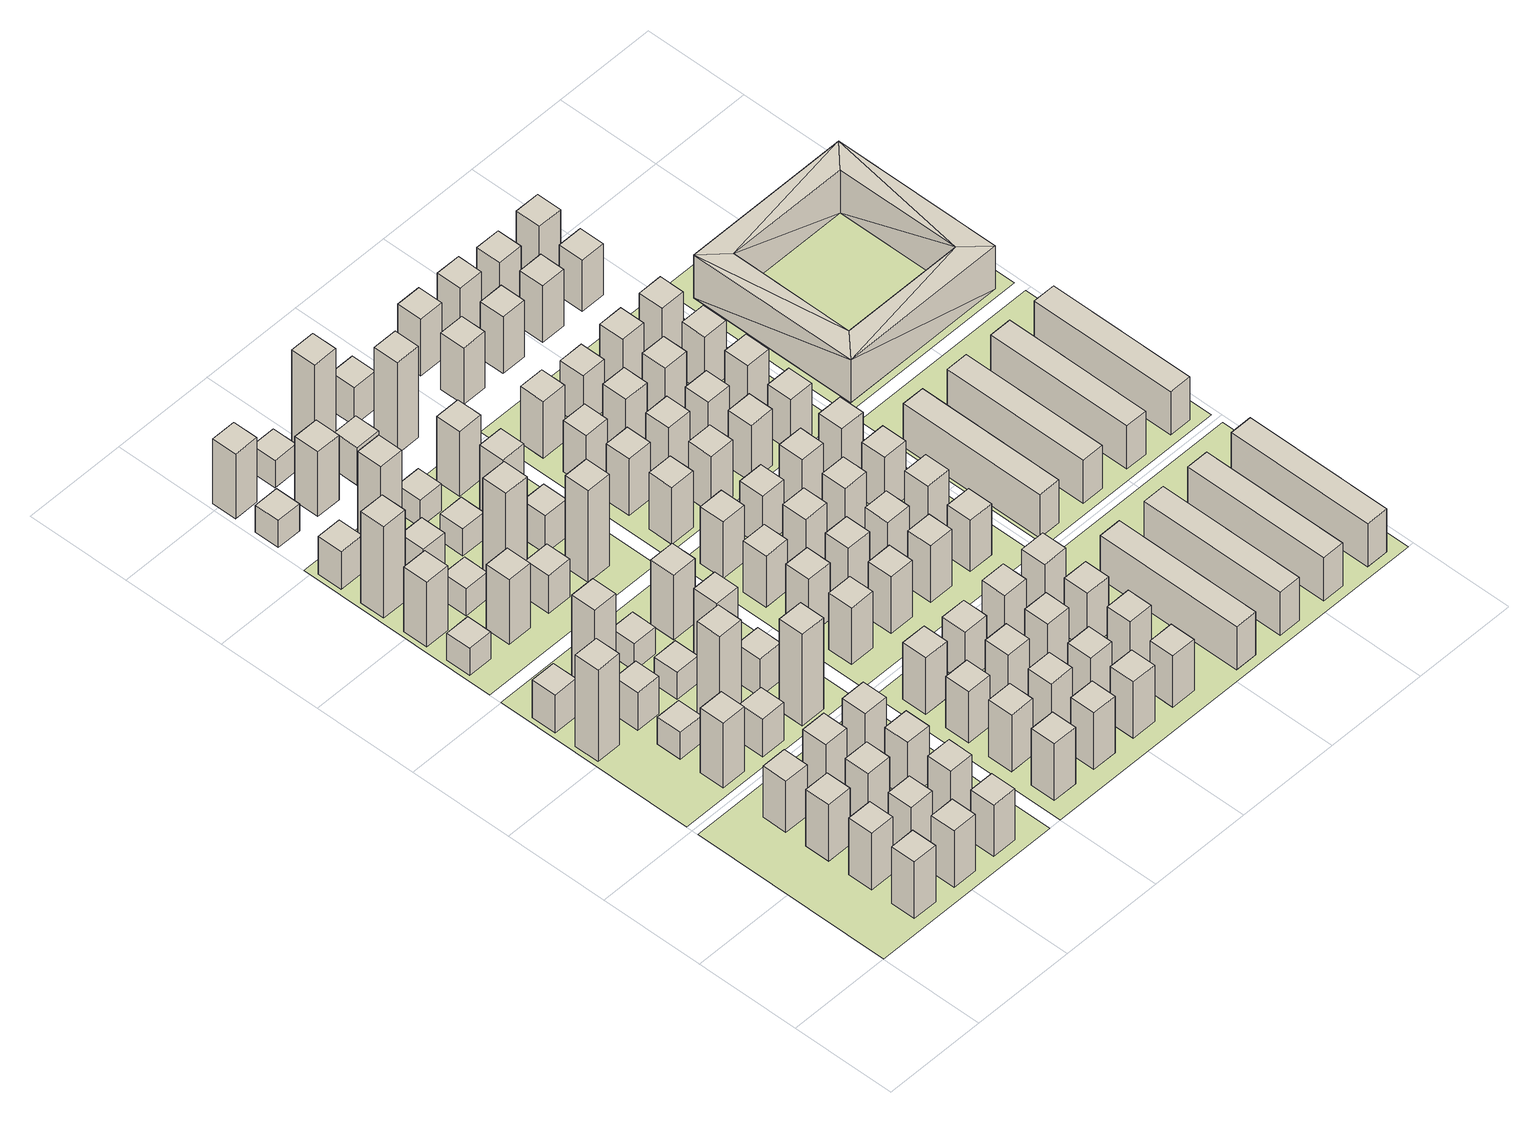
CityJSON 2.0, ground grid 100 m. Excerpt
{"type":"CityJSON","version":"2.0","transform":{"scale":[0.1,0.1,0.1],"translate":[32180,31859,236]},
"CityObjects":{
"building1":{"type":"Building","geometry":[{"type":"Solid","lod":"1","boundaries":[[[[0,1,2,3]],[[2,1,4,5]],[[6,7,0,3]],[[0,7,4,1]],[[6,5,4,7]],[[6,3,2,5]]]]}]},
"building2":{"type":"Building","geometry":[{"type":"Solid","lod":"1","boundaries":[[[[8,9,10,11]],[[12,13,10,9]],[[14,15,8,11]],[[8,15,12,9]],[[12,15,14,13]],[[14,11,10,13]]]]}]},
"building3":{"type":"Building","geometry":[{"type":"Solid","lod":"1","boundaries":[[[[16,17,18,19]],[[18,17,20,21]],[[22,23,16,19]],[[16,23,20,17]],[[22,21,20,23]],[[22,19,18,21]]]]}]},
"building4":{"type":"Building","geometry":[{"type":"Solid","lod":"1","boundaries":[[[[24,25,26,27]],[[28,29,26,25]],[[30,31,24,27]],[[24,31,28,25]],[[28,31,30,29]],[[30,27,26,29]]]]}]},
"building5":{"type":"Building","geometry":[{"type":"Solid","lod":"1","boundaries":[[[[32,33,34,35]],[[36,37,34,33]],[[38,39,32,35]],[[32,39,36,33]],[[36,39,38,37]],[[38,35,34,37]]]]}]},
"building6":{"type":"Building","geometry":[{"type":"Solid","lod":"1","boundaries":[[[[40,41,42,43]],[[42,41,44,45]],[[46,47,40,43]],[[40,47,44,41]],[[46,45,44,47]],[[46,43,42,45]]]]}]},
"building7":{"type":"Building","geometry":[{"type":"Solid","lod":"1","boundaries":[[[[48,49,50,51]],[[50,49,52,53]],[[54,55,48,51]],[[48,55,52,49]],[[54,53,52,55]],[[54,51,50,53]]]]}]},
"building8":{"type":"Building","geometry":[{"type":"Solid","lod":"1","boundaries":[[[[56,57,58,59]],[[60,61,58,57]],[[62,63,56,59]],[[56,63,60,57]],[[60,63,62,61]],[[62,59,58,61]]]]}]},
"building9":{"type":"Building","geometry":[{"type":"Solid","lod":"1","boundaries":[[[[64,65,66,67]],[[66,65,68,69]],[[70,71,64,67]],[[64,71,68,65]],[[70,69,68,71]],[[70,67,66,69]]]]}]},
"building10":{"type":"Building","geometry":[{"type":"Solid","lod":"1","boundaries":[[[[72,73,74,75]],[[76,77,74,73]],[[78,79,72,75]],[[72,79,76,73]],[[76,79,78,77]],[[78,75,74,77]]]]}]},
"building11":{"type":"Building","geometry":[{"type":"Solid","lod":"1","boundaries":[[[[80,81,82,83]],[[84,85,82,81]],[[86,87,80,83]],[[80,87,84,81]],[[84,87,86,85]],[[86,83,82,85]]]]}]},
"building12":{"type":"Building","geometry":[{"type":"Solid","lod":"1","boundaries":[[[[88,89,90,91]],[[92,93,90,89]],[[94,95,88,91]],[[88,95,92,89]],[[92,95,94,93]],[[94,91,90,93]]]]}]},
"building13":{"type":"Building","geometry":[{"type":"Solid","lod":"1","boundaries":[[[[96,97,98,99]],[[100,101,98,97]],[[102,103,96,99]],[[96,103,100,97]],[[100,103,102,101]],[[102,99,98,101]]]]}]},
"building14":{"type":"Building","geometry":[{"type":"Solid","lod":"1","boundaries":[[[[104,105,106,107]],[[106,105,108,109]],[[110,111,104,107]],[[104,111,108,105]],[[110,109,108,111]],[[110,107,106,109]]]]}]},
"building15":{"type":"Building","geometry":[{"type":"Solid","lod":"1","boundaries":[[[[112,113,114,115]],[[116,117,114,113]],[[118,119,112,115]],[[112,119,116,113]],[[116,119,118,117]],[[118,115,114,117]]]]}]},
"building16":{"type":"Building","geometry":[{"type":"Solid","lod":"1","boundaries":[[[[120,121,122,123]],[[122,121,124,125]],[[126,127,120,123]],[[120,127,124,121]],[[126,125,124,127]],[[126,123,122,125]]]]}]},
"building17":{"type":"Building","geometry":[{"type":"Solid","lod":"1","boundaries":[[[[128,129,130,131]],[[132,133,130,129]],[[134,135,128,131]],[[128,135,132,129]],[[132,135,134,133]],[[134,131,130,133]]]]}]},
"building18":{"type":"Building","geometry":[{"type":"Solid","lod":"1","boundaries":[[[[136,137,138,139]],[[138,137,140,141]],[[142,143,136,139]],[[136,143,140,137]],[[142,141,140,143]],[[142,139,138,141]]]]}]},
"building19":{"type":"Building","geometry":[{"type":"Solid","lod":"1","boundaries":[[[[144,145,146,147]],[[146,145,148,149]],[[150,151,144,147]],[[144,151,148,145]],[[150,149,148,151]],[[150,147,146,149]]]]}]},
"building20":{"type":"Building","geometry":[{"type":"Solid","lod":"1","boundaries":[[[[152,153,154,155]],[[156,157,154,153]],[[158,159,152,155]],[[152,159,156,153]],[[156,159,158,157]],[[158,155,154,157]]]]}]},
"building21":{"type":"Building","geometry":[{"type":"Solid","lod":"1","boundaries":[[[[160,161,162,163]],[[162,161,164,165]],[[166,167,160,163]],[[160,167,164,161]],[[166,165,164,167]],[[166,163,162,165]]]]}]},
"building22":{"type":"Building","geometry":[{"type":"Solid","lod":"1","boundaries":[[[[168,169,170,171]],[[172,173,170,169]],[[174,175,168,171]],[[168,175,172,169]],[[172,175,174,173]],[[174,171,170,173]]]]}]},
"building23":{"type":"Building","geometry":[{"type":"Solid","lod":"1","boundaries":[[[[176,177,178,179]],[[178,177,180,181]],[[182,183,176,179]],[[176,183,180,177]],[[182,181,180,183]],[[182,179,178,181]]]]}]},
"building24":{"type":"Building","geometry":[{"type":"Solid","lod":"1","boundaries":[[[[184,185,186,187]],[[186,185,188,189]],[[190,191,184,187]],[[184,191,188,185]],[[190,189,188,191]],[[190,187,186,189]]]]}]},
"building25":{"type":"Building","geometry":[{"type":"Solid","lod":"1","boundaries":[[[[192,193,194,195]],[[194,193,196,197]],[[198,199,192,195]],[[192,199,196,193]],[[198,197,196,199]],[[198,195,194,197]]]]}]},
"building26":{"type":"Building","geometry":[{"type":"Solid","lod":"1","boundaries":[[[[200,201,202,203]],[[204,205,202,201]],[[206,207,200,203]],[[200,207,204,201]],[[204,207,206,205]],[[206,203,202,205]]]]}]},
"building27":{"type":"Building","geometry":[{"type":"Solid","lod":"1","boundaries":[[[[208,209,210,211]],[[212,213,210,209]],[[214,215,208,211]],[[208,215,212,209]],[[212,215,214,213]],[[214,211,210,213]]]]}]},
"building28":{"type":"Building","geometry":[{"type":"Solid","lod":"1","boundaries":[[[[216,217,218,219]],[[220,221,218,217]],[[222,223,216,219]],[[216,223,220,217]],[[220,223,222,221]],[[222,219,218,221]]]]}]},
"building29":{"type":"Building","geometry":[{"type":"Solid","lod":"1","boundaries":[[[[224,225,226,227]],[[228,229,226,225]],[[230,231,224,227]],[[224,231,228,225]],[[228,231,230,229]],[[230,227,226,229]]]]}]},
"building30":{"type":"Building","geometry":[{"type":"Solid","lod":"1","boundaries":[[[[232,233,234,235]],[[236,237,234,233]],[[238,239,232,235]],[[232,239,236,233]],[[236,239,238,237]],[[238,235,234,237]]]]}]},
"building31":{"type":"Building","geometry":[{"type":"Solid","lod":"1","boundaries":[[[[240,241,242,243]],[[242,241,244,245]],[[246,247,240,243]],[[240,247,244,241]],[[246,245,244,247]],[[246,243,242,245]]]]}]},
"building32":{"type":"Building","geometry":[{"type":"Solid","lod":"1","boundaries":[[[[248,249,250,251]],[[250,249,252,253]],[[254,255,248,251]],[[248,255,252,249]],[[254,253,252,255]],[[254,251,250,253]]]]}]},
"building33":{"type":"Building","geometry":[{"type":"Solid","lod":"1","boundaries":[[[[256,257,258,259]],[[258,257,260,261]],[[262,263,256,259]],[[256,263,260,257]],[[262,261,260,263]],[[262,259,258,261]]]]}]},
"building34":{"type":"Building","geometry":[{"type":"Solid","lod":"1","boundaries":[[[[264,265,266,267]],[[268,269,266,265]],[[270,271,264,267]],[[264,271,268,265]],[[268,271,270,269]],[[270,267,266,269]]]]}]},
"building35":{"type":"Building","geometry":[{"type":"Solid","lod":"1","boundaries":[[[[272,273,274,275]],[[276,277,274,273]],[[278,279,272,275]],[[272,279,276,273]],[[276,279,278,277]],[[278,275,274,277]]]]}]},
"building36":{"type":"Building","geometry":[{"type":"Solid","lod":"1","boundaries":[[[[280,281,282,283]],[[282,281,284,285]],[[286,287,280,283]],[[280,287,284,281]],[[286,285,284,287]],[[286,283,282,285]]]]}]},
"building37":{"type":"Building","geometry":[{"type":"Solid","lod":"1","boundaries":[[[[288,289,290,291]],[[290,289,292,293]],[[294,295,288,291]],[[288,295,292,289]],[[294,293,292,295]],[[294,291,290,293]]]]}]},
"building38":{"type":"Building","geometry":[{"type":"Solid","lod":"1","boundaries":[[[[296,297,298,299]],[[298,297,300,301]],[[302,303,296,299]],[[296,303,300,297]],[[302,301,300,303]],[[302,299,298,301]]]]}]},
"building39":{"type":"Building","geometry":[{"type":"Solid","lod":"1","boundaries":[[[[304,305,306,307]],[[308,309,306,305]],[[310,311,304,307]],[[304,311,308,305]],[[308,311,310,309]],[[310,307,306,309]]]]}]},
"building40":{"type":"Building","geometry":[{"type":"Solid","lod":"1","boundaries":[[[[312,313,314,315]],[[314,313,316,317]],[[318,319,312,315]],[[312,319,316,313]],[[318,317,316,319]],[[318,315,314,317]]]]}]},
"building41":{"type":"Building","geometry":[{"type":"Solid","lod":"1","boundaries":[[[[320,321,322,323]],[[322,321,324,325]],[[326,327,320,323]],[[320,327,324,321]],[[326,325,324,327]],[[326,323,322,325]]]]}]},
"building42":{"type":"Building","geometry":[{"type":"Solid","lod":"1","boundaries":[[[[328,329,330,331]],[[332,333,330,329]],[[334,335,328,331]],[[328,335,332,329]],[[332,335,334,333]],[[334,331,330,333]]]]}]},
"building43":{"type":"Building","geometry":[{"type":"Solid","lod":"1","boundaries":[[[[336,337,338,339]],[[340,341,338,337]],[[342,343,336,339]],[[336,343,340,337]],[[340,343,342,341]],[[342,339,338,341]]]]}]},
"building44":{"type":"Building","geometry":[{"type":"Solid","lod":"1","boundaries":[[[[344,345,346,347]],[[348,349,346,345]],[[350,351,344,347]],[[344,351,348,345]],[[348,351,350,349]],[[350,347,346,349]]]]}]},
"building45":{"type":"Building","geometry":[{"type":"Solid","lod":"1","boundaries":[[[[352,353,354,355]],[[354,353,356,357]],[[358,359,352,355]],[[352,359,356,353]],[[358,357,356,359]],[[358,355,354,357]]]]}]},
"building46":{"type":"Building","geometry":[{"type":"Solid","lod":"1","boundaries":[[[[360,361,362,363]],[[362,361,364,365]],[[366,367,360,363]],[[360,367,364,361]],[[366,365,364,367]],[[366,363,362,365]]]]}]},
"building47":{"type":"Building","geometry":[{"type":"Solid","lod":"1","boundaries":[[[[368,369,370,371]],[[372,373,370,369]],[[374,375,368,371]],[[368,375,372,369]],[[372,375,374,373]],[[374,371,370,373]]]]}]},
"building48":{"type":"Building","geometry":[{"type":"Solid","lod":"1","boundaries":[[[[376,377,378,379]],[[380,381,378,377]],[[382,383,376,379]],[[376,383,380,377]],[[380,383,382,381]],[[382,379,378,381]]]]}]},
"building49":{"type":"Building","geometry":[{"type":"Solid","lod":"1","boundaries":[[[[384,385,386,387]],[[388,389,386,385]],[[390,391,384,387]],[[384,391,388,385]],[[388,391,390,389]],[[390,387,386,389]]]]}]},
"building50":{"type":"Building","geometry":[{"type":"Solid","lod":"1","boundaries":[[[[392,393,394,395]],[[396,397,394,393]],[[398,399,392,395]],[[392,399,396,393]],[[396,399,398,397]],[[398,395,394,397]]]]}]},
"building51":{"type":"Building","geometry":[{"type":"Solid","lod":"1","boundaries":[[[[400,401,402,403]],[[402,401,404,405]],[[406,407,400,403]],[[400,407,404,401]],[[406,405,404,407]],[[406,403,402,405]]]]}]},
"building52":{"type":"Building","geometry":[{"type":"Solid","lod":"1","boundaries":[[[[408,409,410,411]],[[410,409,412,413]],[[414,415,408,411]],[[408,415,412,409]],[[414,413,412,415]],[[414,411,410,413]]]]}]},
"building53":{"type":"Building","geometry":[{"type":"Solid","lod":"1","boundaries":[[[[416,417,418,419]],[[418,417,420,421]],[[422,423,416,419]],[[416,423,420,417]],[[422,421,420,423]],[[422,419,418,421]]]]}]},
"building54":{"type":"Building","geometry":[{"type":"Solid","lod":"1","boundaries":[[[[424,425,426,427]],[[426,425,428,429]],[[430,431,424,427]],[[424,431,428,425]],[[430,429,428,431]],[[430,427,426,429]]]]}]},
"building55":{"type":"Building","geometry":[{"type":"Solid","lod":"1","boundaries":[[[[432,433,434,435]],[[434,433,436,437]],[[438,439,432,435]],[[432,439,436,433]],[[438,437,436,439]],[[438,435,434,437]]]]}]},
"building56":{"type":"Building","geometry":[{"type":"Solid","lod":"1","boundaries":[[[[440,441,442,443]],[[444,445,442,441]],[[446,447,440,443]],[[440,447,444,441]],[[444,447,446,445]],[[446,443,442,445]]]]}]},
"building57":{"type":"Building","geometry":[{"type":"Solid","lod":"1","boundaries":[[[[448,449,450,451]],[[452,453,450,449]],[[454,455,448,451]],[[448,455,452,449]],[[452,455,454,453]],[[454,451,450,453]]]]}]},
"building58":{"type":"Building","geometry":[{"type":"Solid","lod":"1","boundaries":[[[[456,457,458,459]],[[458,457,460,461]],[[462,463,456,459]],[[456,463,460,457]],[[462,461,460,463]],[[462,459,458,461]]]]}]},
"building59":{"type":"Building","geometry":[{"type":"Solid","lod":"1","boundaries":[[[[464,465,466,467]],[[468,469,466,465]],[[470,471,464,467]],[[464,471,468,465]],[[468,471,470,469]],[[470,467,466,469]]]]}]},
"building60":{"type":"Building","geometry":[{"type":"Solid","lod":"1","boundaries":[[[[472,473,474,475]],[[474,473,476,477]],[[478,479,472,475]],[[472,479,476,473]],[[478,477,476,479]],[[478,475,474,477]]]]}]},
"building61":{"type":"Building","geometry":[{"type":"Solid","lod":"1","boundaries":[[[[480,481,482,483]],[[484,485,482,481]],[[486,487,480,483]],[[480,487,484,481]],[[484,487,486,485]],[[486,483,482,485]]]]}]},
"building62":{"type":"Building","geometry":[{"type":"Solid","lod":"1","boundaries":[[[[488,489,490,491]],[[490,489,492,493]],[[494,495,488,491]],[[488,495,492,489]],[[494,493,492,495]],[[494,491,490,493]]]]}]},
"building63":{"type":"Building","geometry":[{"type":"Solid","lod":"1","boundaries":[[[[496,497,498,499]],[[498,497,500,501]],[[502,503,496,499]],[[496,503,500,497]],[[502,501,500,503]],[[502,499,498,501]]]]}]},
"building64":{"type":"Building","geometry":[{"type":"Solid","lod":"1","boundaries":[[[[504,505,506,507]],[[508,509,506,505]],[[510,511,504,507]],[[504,511,508,505]],[[508,511,510,509]],[[510,507,506,509]]]]}]},
"building65":{"type":"Building","geometry":[{"type":"Solid","lod":"1","boundaries":[[[[512,513,514,515]],[[516,517,514,513]],[[518,519,512,515]],[[512,519,516,513]],[[516,519,518,517]],[[518,515,514,517]]]]}]},
"building66":{"type":"Building","geometry":[{"type":"Solid","lod":"1","boundaries":[[[[520,521,522,523]],[[524,525,522,521]],[[526,527,520,523]],[[520,527,524,521]],[[524,527,526,525]],[[526,523,522,525]]]]}]},
"building67":{"type":"Building","geometry":[{"type":"Solid","lod":"1","boundaries":[[[[528,529,530,531]],[[532,533,530,529]],[[534,535,528,531]],[[528,535,532,529]],[[532,535,534,533]],[[534,531,530,533]]]]}]},
"building68":{"type":"Building","geometry":[{"type":"Solid","lod":"1","boundaries":[[[[536,537,538,539]],[[538,537,540,541]],[[542,543,536,539]],[[536,543,540,537]],[[542,541,540,543]],[[542,539,538,541]]]]}]},
"building69":{"type":"Building","geometry":[{"type":"Solid","lod":"1","boundaries":[[[[544,545,546,547]],[[548,549,546,545]],[[550,551,544,547]],[[544,551,548,545]],[[548,551,550,549]],[[550,547,546,549]]]]}]},
"building70":{"type":"Building","geometry":[{"type":"Solid","lod":"1","boundaries":[[[[552,553,554,555]],[[554,553,556,557]],[[558,559,552,555]],[[552,559,556,553]],[[558,557,556,559]],[[558,555,554,557]]]]}]},
"building71":{"type":"Building","geometry":[{"type":"Solid","lod":"1","boundaries":[[[[560,561,562,563]],[[564,565,562,561]],[[566,567,560,563]],[[560,567,564,561]],[[564,567,566,565]],[[566,563,562,565]]]]}]},
"building72":{"type":"Building","geometry":[{"type":"Solid","lod":"1","boundaries":[[[[568,569,570,571]],[[570,569,572,573]],[[574,575,568,571]],[[568,575,572,569]],[[574,573,572,575]],[[574,571,570,573]]]]}]},
"building73":{"type":"Building","geometry":[{"type":"Solid","lod":"1","boundaries":[[[[576,577,578,579]],[[580,581,578,577]],[[582,583,576,579]],[[576,583,580,577]],[[580,583,582,581]],[[582,579,578,581]]]]}]},
"building74":{"type":"Building","geometry":[{"type":"Solid","lod":"1","boundaries":[[[[584,585,586,587]],[[586,585,588,589]],[[590,591,584,587]],[[584,591,588,585]],[[590,589,588,591]],[[590,587,586,589]]]]}]},
"building75":{"type":"Building","geometry":[{"type":"Solid","lod":"1","boundaries":[[[[592,593,594,595]],[[596,597,594,593]],[[598,599,592,595]],[[592,599,596,593]],[[596,599,598,597]],[[598,595,594,597]]]]}]},
"building76":{"type":"Building","geometry":[{"type":"Solid","lod":"1","boundaries":[[[[600,601,602,603]],[[602,601,604,605]],[[606,607,600,603]],[[600,607,604,601]],[[606,605,604,607]],[[606,603,602,605]]]]}]},
"building77":{"type":"Building","geometry":[{"type":"Solid","lod":"1","boundaries":[[[[608,609,610,611]],[[610,609,612,613]],[[614,615,608,611]],[[608,615,612,609]],[[614,613,612,615]],[[614,611,610,613]]]]}]},
"building78":{"type":"Building","geometry":[{"type":"Solid","lod":"1","boundaries":[[[[616,617,618,619]],[[618,617,620,621]],[[622,623,616,619]],[[616,623,620,617]],[[622,621,620,623]],[[622,619,618,621]]]]}]},
"building79":{"type":"Building","geometry":[{"type":"Solid","lod":"1","boundaries":[[[[624,625,626,627]],[[626,625,628,629]],[[630,631,624,627]],[[624,631,628,625]],[[630,629,628,631]],[[630,627,626,629]]]]}]},
"building80":{"type":"Building","geometry":[{"type":"Solid","lod":"1","boundaries":[[[[632,633,634,635]],[[636,637,634,633]],[[638,639,632,635]],[[632,639,636,633]],[[636,639,638,637]],[[638,635,634,637]]]]}]},
"building81":{"type":"Building","geometry":[{"type":"Solid","lod":"1","boundaries":[[[[640,641,642,643]],[[642,641,644,645]],[[646,647,640,643]],[[640,647,644,641]],[[646,645,644,647]],[[646,643,642,645]]]]}]},
"building82":{"type":"Building","geometry":[{"type":"Solid","lod":"1","boundaries":[[[[648,649,650,651]],[[652,653,650,649]],[[654,655,648,651]],[[648,655,652,649]],[[652,655,654,653]],[[654,651,650,653]]]]}]},
"building83":{"type":"Building","geometry":[{"type":"Solid","lod":"1","boundaries":[[[[656,657,658,659]],[[660,661,658,657]],[[662,663,656,659]],[[656,663,660,657]],[[660,663,662,661]],[[662,659,658,661]]]]}]},
"building84":{"type":"Building","geometry":[{"type":"Solid","lod":"1","boundaries":[[[[664,665,666,667]],[[668,669,666,665]],[[670,671,664,667]],[[664,671,668,665]],[[668,671,670,669]],[[670,667,666,669]]]]}]},
"building85":{"type":"Building","geometry":[{"type":"Solid","lod":"1","boundaries":[[[[672,673,674,675]],[[674,673,676,677]],[[678,679,672,675]],[[672,679,676,673]],[[678,677,676,679]],[[678,675,674,677]]]]}]},
"building86":{"type":"Building","geometry":[{"type":"Solid","lod":"1","boundaries":[[[[680,681,682,683]],[[684,685,682,681]],[[686,687,680,683]],[[680,687,684,681]],[[684,687,686,685]],[[686,683,682,685]]]]}]},
"building87":{"type":"Building","geometry":[{"type":"Solid","lod":"1","boundaries":[[[[688,689,690,691]],[[692,693,690,689]],[[694,695,688,691]],[[688,695,692,689]],[[692,695,694,693]],[[694,691,690,693]]]]}]},
"building88":{"type":"Building","geometry":[{"type":"Solid","lod":"1","boundaries":[[[[696,697,698,699]],[[698,697,700,701]],[[702,703,696,699]],[[696,703,700,697]],[[702,701,700,703]],[[702,699,698,701]]]]}]},
"building89":{"type":"Building","geometry":[{"type":"Solid","lod":"1","boundaries":[[[[704,705,706,707]],[[708,709,706,705]],[[710,711,704,707]],[[704,711,708,705]],[[708,711,710,709]],[[710,707,706,709]]]]}]},
"building90":{"type":"Building","geometry":[{"type":"Solid","lod":"1","boundaries":[[[[712,713,714,715]],[[714,713,716,717]],[[718,719,712,715]],[[712,719,716,713]],[[718,717,716,719]],[[718,715,714,717]]]]}]},
"building91":{"type":"Building","geometry":[{"type":"Solid","lod":"1","boundaries":[[[[720,721,722,723]],[[723,722,724,725]],[[720,726,727,721]],[[722,721,727,724]],[[725,724,727,726]],[[720,723,725,726]]]]}]},
"building92":{"type":"Building","geometry":[{"type":"Solid","lod":"1","boundaries":[[[[728,729,730,731]],[[730,729,732,733]],[[734,735,728,731]],[[728,735,732,729]],[[734,733,732,735]],[[734,731,730,733]]]]}]},
"building93":{"type":"Building","geometry":[{"type":"Solid","lod":"1","boundaries":[[[[736,737,738,739]],[[740,741,738,737]],[[742,743,736,739]],[[736,743,740,737]],[[740,743,742,741]],[[742,739,738,741]]]]}]},
"building94":{"type":"Building","geometry":[{"type":"Solid","lod":"1","boundaries":[[[[744,745,746,747]],[[746,745,748,749]],[[750,751,744,747]],[[744,751,748,745]],[[750,749,748,751]],[[750,747,746,749]]]]}]},
"building95":{"type":"Building","geometry":[{"type":"Solid","lod":"1","boundaries":[[[[752,753,754,755]],[[754,753,756,757]],[[758,759,752,755]],[[752,759,756,753]],[[758,757,756,759]],[[758,755,754,757]]]]}]},
"building96":{"type":"Building","geometry":[{"type":"Solid","lod":"1","boundaries":[[[[760,761,762,763]],[[764,765,762,761]],[[766,767,760,763]],[[760,767,764,761]],[[764,767,766,765]],[[766,763,762,765]]]]}]},
"building97":{"type":"Building","geometry":[{"type":"Solid","lod":"1","boundaries":[[[[768,769,770,771]],[[770,769,772,773]],[[774,775,768,771]],[[768,775,772,769]],[[774,773,772,775]],[[774,771,770,773]]]]}]},
"building98":{"type":"Building","geometry":[{"type":"Solid","lod":"1","boundaries":[[[[776,777,778,779]],[[780,781,778,777]],[[782,783,776,779]],[[776,783,780,777]],[[780,783,782,781]],[[782,779,778,781]]]]}]},
"building99":{"type":"Building","geometry":[{"type":"Solid","lod":"1","boundaries":[[[[784,785,786,787]],[[788,789,786,785]],[[790,791,784,787]],[[784,791,788,785]],[[788,791,790,789]],[[790,787,786,789]]]]}]},
"building100":{"type":"Building","geometry":[{"type":"Solid","lod":"1","boundaries":[[[[792,793,794,795]],[[796,797,794,793]],[[798,799,792,795]],[[792,799,796,793]],[[796,799,798,797]],[[798,795,794,797]]]]}]},
"building101":{"type":"Building","geometry":[{"type":"Solid","lod":"1","boundaries":[[[[800,801,802,803]],[[803,802,804,805]],[[800,806,807,801]],[[802,801,807,804]],[[805,804,807,806]],[[800,803,805,806]]]]}]},
"building102":{"type":"Building","geometry":[{"type":"Solid","lod":"1","boundaries":[[[[808,809,810,811]],[[810,809,812,813]],[[814,815,808,811]],[[808,815,812,809]],[[814,813,812,815]],[[814,811,810,813]]]]}]},
"building103":{"type":"Building","geometry":[{"type":"Solid","lod":"1","boundaries":[[[[816,817,818,819]],[[819,818,820,821]],[[816,822,823,817]],[[818,817,823,820]],[[821,820,823,822]],[[816,819,821,822]]]]}]},
"building104":{"type":"Building","geometry":[{"type":"Solid","lod":"1","boundaries":[[[[824,825,826,827]],[[826,825,828,829]],[[830,831,824,827]],[[824,831,828,825]],[[830,829,828,831]],[[830,827,826,829]]]]}]},
"building105":{"type":"Building","geometry":[{"type":"Solid","lod":"1","boundaries":[[[[832,833,834,835]],[[834,833,836,837]],[[838,839,832,835]],[[832,839,836,833]],[[838,837,836,839]],[[838,835,834,837]]]]}]},
"building106":{"type":"Building","geometry":[{"type":"Solid","lod":"1","boundaries":[[[[840,841,842,843]],[[844,845,842,841]],[[846,847,840,843]],[[840,847,844,841]],[[844,847,846,845]],[[846,843,842,845]]]]}]},
"building107":{"type":"Building","geometry":[{"type":"Solid","lod":"1","boundaries":[[[[848,849,850,851]],[[850,849,852,853]],[[854,855,848,851]],[[848,855,852,849]],[[854,853,852,855]],[[854,851,850,853]]]]}]},
"building108":{"type":"Building","geometry":[{"type":"Solid","lod":"1","boundaries":[[[[856,857,858,859]],[[859,858,860,861]],[[856,862,863,857]],[[858,857,863,860]],[[861,860,863,862]],[[856,859,861,862]]]]}]},
"building109":{"type":"Building","geometry":[{"type":"Solid","lod":"1","boundaries":[[[[864,865,866,867]],[[868,869,866,865]],[[870,871,864,867]],[[864,871,868,865]],[[868,871,870,869]],[[870,867,866,869]]]]}]},
"building110":{"type":"Building","geometry":[{"type":"Solid","lod":"1","boundaries":[[[[872,873,874,875]],[[875,874,876,877]],[[872,878,879,873]],[[874,873,879,876]],[[877,876,879,878]],[[872,875,877,878]]]]}]},
"building111":{"type":"Building","geometry":[{"type":"Solid","lod":"1","boundaries":[[[[880,881,882,883]],[[882,881,884,885]],[[886,887,880,883]],[[880,887,884,881]],[[886,885,884,887]],[[886,883,882,885]]]]}]},
"building112":{"type":"Building","geometry":[{"type":"Solid","lod":"1","boundaries":[[[[888,889,890,891]],[[891,890,892,893]],[[888,894,895,889]],[[890,889,895,892]],[[893,892,895,894]],[[888,891,893,894]]]]}]},
"building113":{"type":"Building","geometry":[{"type":"Solid","lod":"1","boundaries":[[[[896,897,898,899]],[[899,898,900,901]],[[896,902,903,897]],[[898,897,903,900]],[[901,900,903,902]],[[896,899,901,902]]]]}]},
"building114":{"type":"Building","geometry":[{"type":"Solid","lod":"1","boundaries":[[[[904,905,906]],[[907,906,905]],[[908,904,906]],[[907,909,906]],[[910,904,908]],[[910,908,911]],[[910,911,909]],[[910,909,907]],[[910,907,912]],[[912,907,913]],[[914,907,905]],[[914,913,907]],[[913,914,915]],[[915,914,916]],[[914,917,916]],[[912,916,917]],[[912,918,916]],[[919,918,912]],[[913,915,919]],[[913,919,912]],[[904,910,912]],[[904,912,917]],[[917,914,904]],[[904,914,905]],[[908,906,916]],[[916,906,915]],[[906,919,915]],[[918,919,911]],[[911,919,909]],[[906,909,919]],[[916,911,908]],[[916,918,911]]]]}]},
"building115":{"type":"Building","geometry":[{"type":"Solid","lod":"1","boundaries":[[[[920,921,922,923]],[[923,922,924,925]],[[920,926,927,921]],[[922,921,927,924]],[[925,924,927,926]],[[920,923,925,926]]]]}]},
"landuse1":{"type":"LandUse","geometry":[{"type":"MultiSurface","lod":"1","boundaries":[[[928,929,930,931]]]}]},
"landuse2":{"type":"LandUse","geometry":[{"type":"MultiSurface","lod":"1","boundaries":[[[932,933,934,935]]]}]},
"landuse3":{"type":"LandUse","attributes":{"name":"luse6"},"geometry":[{"type":"MultiSurface","lod":"1","boundaries":[[[936,937,938,939]]]}]},
"landuse4":{"type":"LandUse","geometry":[{"type":"MultiSurface","lod":"1","boundaries":[[[940,941,942,943]]]}]},
"landuse5":{"type":"LandUse","geometry":[{"type":"MultiSurface","lod":"1","boundaries":[[[944,945,946,947]]]}]},
"landuse6":{"type":"LandUse","attributes":{"name":"luse1"},"geometry":[{"type":"MultiSurface","lod":"1","boundaries":[[[948,949,950,951]]]}]},
"landuse7":{"type":"LandUse","geometry":[{"type":"MultiSurface","lod":"1","boundaries":[[[952,953,954,955]]]}]},
"landuse8":{"type":"LandUse","geometry":[{"type":"MultiSurface","lod":"1","boundaries":[[[956,957,958,959]]]}]}
},
"vertices":[
[478,356,632],[478,356,2],[478,116,2],[478,116,632],[718,356,2],[718,116,2],[718,116,632],[718,356,632],
[478,804,632],[478,804,2],[478,564,2],[478,564,632],[718,804,2],[718,564,2],[718,564,632],[718,804,632],
[478,1252,632],[478,1252,2],[478,1012,2],[478,1012,632],[718,1252,2],[718,1012,2],[718,1012,632],[718,1252,632],
[478,1700,572],[478,1700,2],[478,1460,2],[478,1460,572],[718,1700,2],[718,1460,2],[718,1460,572],[718,1700,572],
[50,3271,1022],[50,3271,2],[50,3031,2],[50,3031,1022],[290,3271,2],[290,3031,2],[290,3031,1022],[290,3271,1022],
[926,356,632],[926,356,2],[926,116,2],[926,116,632],[1166,356,2],[1166,116,2],[1166,116,632],[1166,356,632],
[50,3719,422],[50,3719,2],[50,3479,2],[50,3479,422],[290,3719,2],[290,3479,2],[290,3479,422],[290,3719,422],
[926,804,572],[926,804,2],[926,564,2],[926,564,572],[1166,804,2],[1166,564,2],[1166,564,572],[1166,804,572],
[498,2375,722],[498,2375,2],[498,2135,2],[498,2135,722],[738,2375,2],[738,2135,2],[738,2135,722],[738,2375,722],
[926,1252,632],[926,1252,2],[926,1012,2],[926,1012,632],[1166,1252,2],[1166,1012,2],[1166,1012,632],[1166,1252,632],
[498,2823,302],[498,2823,2],[498,2583,2],[498,2583,302],[738,2823,2],[738,2583,2],[738,2583,302],[738,2823,302],
[50,4615,302],[50,4615,2],[50,4375,2],[50,4375,302],[290,4615,2],[290,4375,2],[290,4375,302],[290,4615,302],
[926,1700,632],[926,1700,2],[926,1460,2],[926,1460,632],[1166,1700,2],[1166,1460,2],[1166,1460,632],[1166,1700,632],
[498,3271,422],[498,3271,2],[498,3031,2],[498,3031,422],[738,3271,2],[738,3031,2],[738,3031,422],[738,3271,422],
[1374,356,572],[1374,356,2],[1374,116,2],[1374,116,572],[1614,356,2],[1614,116,2],[1614,116,572],[1614,356,572],
[50,5063,722],[50,5063,2],[50,4823,2],[50,4823,722],[290,5063,2],[290,4823,2],[290,4823,722],[290,5063,722],
[498,3719,1022],[498,3719,2],[498,3479,2],[498,3479,1022],[738,3719,2],[738,3479,2],[738,3479,1022],[738,3719,1022],
[1374,804,632],[1374,804,2],[1374,564,2],[1374,564,632],[1614,804,2],[1614,564,2],[1614,564,632],[1614,804,632],
[946,2375,422],[946,2375,2],[946,2135,2],[946,2135,422],[1186,2375,2],[1186,2135,2],[1186,2135,422],[1186,2375,422],
[50,5511,1022],[50,5511,2],[50,5271,2],[50,5271,1022],[290,5511,2],[290,5271,2],[290,5271,1022],[290,5511,1022],
[1374,1252,632],[1374,1252,2],[1374,1012,2],[1374,1012,632],[1614,1252,2],[1614,1012,2],[1614,1012,632],[1614,1252,632],
[946,2823,1022],[946,2823,2],[946,2583,2],[946,2583,1022],[1186,2823,2],[1186,2583,2],[1186,2583,1022],[1186,2823,1022],
[50,5959,422],[50,5959,2],[50,5719,2],[50,5719,422],[290,5959,2],[290,5719,2],[290,5719,422],[290,5959,422],
[498,4615,722],[498,4615,2],[498,4375,2],[498,4375,722],[738,4615,2],[738,4375,2],[738,4375,722],[738,4615,722],
[1374,1700,632],[1374,1700,2],[1374,1460,2],[1374,1460,632],[1614,1700,2],[1614,1460,2],[1614,1460,632],[1614,1700,632],
[946,3271,302],[946,3271,2],[946,3031,2],[946,3031,302],[1186,3271,2],[1186,3031,2],[1186,3031,302],[1186,3271,302],
[498,5063,302],[498,5063,2],[498,4823,2],[498,4823,302],[738,5063,2],[738,4823,2],[738,4823,302],[738,5063,302],
[50,6615,302],[50,6615,2],[50,6375,2],[50,6375,302],[290,6615,2],[290,6375,2],[290,6375,302],[290,6615,302],
[946,3719,302],[946,3719,2],[946,3479,2],[946,3479,302],[1186,3719,2],[1186,3479,2],[1186,3479,302],[1186,3719,302],
[1394,2375,1022],[1394,2375,2],[1394,2135,2],[1394,2135,1022],[1634,2375,2],[1634,2135,2],[1634,2135,1022],[1634,2375,1022],
[498,5511,422],[498,5511,2],[498,5271,2],[498,5271,422],[738,5511,2],[738,5271,2],[738,5271,422],[738,5511,422],
[50,7063,722],[50,7063,2],[50,6823,2],[50,6823,722],[290,7063,2],[290,6823,2],[290,6823,722],[290,7063,722],
[1394,2823,422],[1394,2823,2],[1394,2583,2],[1394,2583,422],[1634,2823,2],[1634,2583,2],[1634,2583,422],[1634,2823,422],
[2127,416,632],[2127,416,2],[2127,176,2],[2127,176,632],[2367,416,2],[2367,176,2],[2367,176,632],[2367,416,632],
[498,5959,1022],[498,5959,2],[498,5719,2],[498,5719,1022],[738,5959,2],[738,5719,2],[738,5719,1022],[738,5959,1022],
[946,4615,422],[946,4615,2],[946,4375,2],[946,4375,422],[1186,4615,2],[1186,4375,2],[1186,4375,422],[1186,4615,422],
[1394,3271,722],[1394,3271,2],[1394,3031,2],[1394,3031,722],[1634,3271,2],[1634,3031,2],[1634,3031,722],[1634,3271,722],
[2127,864,632],[2127,864,2],[2127,624,2],[2127,624,632],[2367,864,2],[2367,624,2],[2367,624,632],[2367,864,632],
[946,5063,1022],[946,5063,2],[946,4823,2],[946,4823,1022],[1186,5063,2],[1186,4823,2],[1186,4823,1022],[1186,5063,1022],
[498,6615,722],[498,6615,2],[498,6375,2],[498,6375,722],[738,6615,2],[738,6375,2],[738,6375,722],[738,6615,722],
[1394,3719,722],[1394,3719,2],[1394,3479,2],[1394,3479,722],[1634,3719,2],[1634,3479,2],[1634,3479,722],[1634,3719,722],
[2127,1312,572],[2127,1312,2],[2127,1072,2],[2127,1072,572],[2367,1312,2],[2367,1072,2],[2367,1072,572],[2367,1312,572],
[946,5511,302],[946,5511,2],[946,5271,2],[946,5271,302],[1186,5511,2],[1186,5271,2],[1186,5271,302],[1186,5511,302],
[498,7063,302],[498,7063,2],[498,6823,2],[498,6823,302],[738,7063,2],[738,6823,2],[738,6823,302],[738,7063,302],
[2127,1760,632],[2127,1760,2],[2127,1520,2],[2127,1520,632],[2367,1760,2],[2367,1520,2],[2367,1520,632],[2367,1760,632],
[2575,416,632],[2575,416,2],[2575,176,2],[2575,176,632],[2815,416,2],[2815,176,2],[2815,176,632],[2815,416,632],
[946,5959,302],[946,5959,2],[946,5719,2],[946,5719,302],[1186,5959,2],[1186,5719,2],[1186,5719,302],[1186,5959,302],
[1394,4615,1022],[1394,4615,2],[1394,4375,2],[1394,4375,1022],[1634,4615,2],[1634,4375,2],[1634,4375,1022],[1634,4615,1022],
[2575,864,632],[2575,864,2],[2575,624,2],[2575,624,632],[2815,864,2],[2815,624,2],[2815,624,632],[2815,864,632],
[2127,2536,632],[2127,2536,2],[2127,2296,2],[2127,2296,632],[2367,2536,2],[2367,2296,2],[2367,2296,632],[2367,2536,632],
[1394,5063,422],[1394,5063,2],[1394,4823,2],[1394,4823,422],[1634,5063,2],[1634,4823,2],[1634,4823,422],[1634,5063,422],
[946,6615,422],[946,6615,2],[946,6375,2],[946,6375,422],[1186,6615,2],[1186,6375,2],[1186,6375,422],[1186,6615,422],
[2575,1312,632],[2575,1312,2],[2575,1072,2],[2575,1072,632],[2815,1312,2],[2815,1072,2],[2815,1072,632],[2815,1312,632],
[2127,2984,632],[2127,2984,2],[2127,2744,2],[2127,2744,632],[2367,2984,2],[2367,2744,2],[2367,2744,632],[2367,2984,632],
[1394,5511,722],[1394,5511,2],[1394,5271,2],[1394,5271,722],[1634,5511,2],[1634,5271,2],[1634,5271,722],[1634,5511,722],
[946,7063,1022],[946,7063,2],[946,6823,2],[946,6823,1022],[1186,7063,2],[1186,6823,2],[1186,6823,1022],[1186,7063,1022],
[2575,1760,572],[2575,1760,2],[2575,1520,2],[2575,1520,572],[2815,1760,2],[2815,1520,2],[2815,1520,572],[2815,1760,572],
[3023,416,632],[3023,416,2],[3023,176,2],[3023,176,632],[3263,416,2],[3263,176,2],[3263,176,632],[3263,416,632],
[2127,3432,572],[2127,3432,2],[2127,3192,2],[2127,3192,572],[2367,3432,2],[2367,3192,2],[2367,3192,572],[2367,3432,572],
[1394,5959,722],[1394,5959,2],[1394,5719,2],[1394,5719,722],[1634,5959,2],[1634,5719,2],[1634,5719,722],[1634,5959,722],
[3023,864,572],[3023,864,2],[3023,624,2],[3023,624,572],[3263,864,2],[3263,624,2],[3263,624,572],[3263,864,572],
[2127,3880,632],[2127,3880,2],[2127,3640,2],[2127,3640,632],[2367,3880,2],[2367,3640,2],[2367,3640,632],[2367,3880,632],
[2575,2536,632],[2575,2536,2],[2575,2296,2],[2575,2296,632],[2815,2536,2],[2815,2296,2],[2815,2296,632],[2815,2536,632],
[1394,6615,1022],[1394,6615,2],[1394,6375,2],[1394,6375,1022],[1634,6615,2],[1634,6375,2],[1634,6375,1022],[1634,6615,1022],
[3023,1312,632],[3023,1312,2],[3023,1072,2],[3023,1072,632],[3263,1312,2],[3263,1072,2],[3263,1072,632],[3263,1312,632],
[2127,4416,632],[2127,4416,2],[2127,4176,2],[2127,4176,632],[2367,4416,2],[2367,4176,2],[2367,4176,632],[2367,4416,632],
[2575,2984,632],[2575,2984,2],[2575,2744,2],[2575,2744,632],[2815,2984,2],[2815,2744,2],[2815,2744,632],[2815,2984,632],
[1394,7063,422],[1394,7063,2],[1394,6823,2],[1394,6823,422],[1634,7063,2],[1634,6823,2],[1634,6823,422],[1634,7063,422],
[3023,1760,632],[3023,1760,2],[3023,1520,2],[3023,1520,632],[3263,1760,2],[3263,1520,2],[3263,1520,632],[3263,1760,632],
[2127,4864,632],[2127,4864,2],[2127,4624,2],[2127,4624,632],[2367,4864,2],[2367,4624,2],[2367,4624,632],[2367,4864,632],
[3471,416,572],[3471,416,2],[3471,176,2],[3471,176,572],[3711,416,2],[3711,176,2],[3711,176,572],[3711,416,572],
[2575,3432,632],[2575,3432,2],[2575,3192,2],[2575,3192,632],[2815,3432,2],[2815,3192,2],[2815,3192,632],[2815,3432,632],
[2127,5312,572],[2127,5312,2],[2127,5072,2],[2127,5072,572],[2367,5312,2],[2367,5072,2],[2367,5072,572],[2367,5312,572],
[3471,864,632],[3471,864,2],[3471,624,2],[3471,624,632],[3711,864,2],[3711,624,2],[3711,624,632],[3711,864,632],
[2575,3880,572],[2575,3880,2],[2575,3640,2],[2575,3640,572],[2815,3880,2],[2815,3640,2],[2815,3640,572],[2815,3880,572],
[3023,2536,632],[3023,2536,2],[3023,2296,2],[3023,2296,632],[3263,2536,2],[3263,2296,2],[3263,2296,632],[3263,2536,632],
[2127,5760,632],[2127,5760,2],[2127,5520,2],[2127,5520,632],[2367,5760,2],[2367,5520,2],[2367,5520,632],[2367,5760,632],
[3471,1312,632],[3471,1312,2],[3471,1072,2],[3471,1072,632],[3711,1312,2],[3711,1072,2],[3711,1072,632],[3711,1312,632],
[2575,4416,632],[2575,4416,2],[2575,4176,2],[2575,4176,632],[2815,4416,2],[2815,4176,2],[2815,4176,632],[2815,4416,632],
[3023,2984,572],[3023,2984,2],[3023,2744,2],[3023,2744,572],[3263,2984,2],[3263,2744,2],[3263,2744,572],[3263,2984,572],
[3471,1760,632],[3471,1760,2],[3471,1520,2],[3471,1520,632],[3711,1760,2],[3711,1520,2],[3711,1520,632],[3711,1760,632],
[2575,4864,632],[2575,4864,2],[2575,4624,2],[2575,4624,632],[2815,4864,2],[2815,4624,2],[2815,4624,632],[2815,4864,632],
[3023,3432,632],[3023,3432,2],[3023,3192,2],[3023,3192,632],[3263,3432,2],[3263,3192,2],[3263,3192,632],[3263,3432,632],
[2127,6596,632],[2127,6596,2],[2127,6356,2],[2127,6356,632],[2367,6596,2],[2367,6356,2],[2367,6356,632],[2367,6596,632],
[2575,5312,632],[2575,5312,2],[2575,5072,2],[2575,5072,632],[2815,5312,2],[2815,5072,2],[2815,5072,632],[2815,5312,632],
[3023,3880,632],[3023,3880,2],[3023,3640,2],[3023,3640,632],[3263,3880,2],[3263,3640,2],[3263,3640,632],[3263,3880,632],
[3471,2536,572],[3471,2536,2],[3471,2296,2],[3471,2296,572],[3711,2536,2],[3711,2296,2],[3711,2296,572],[3711,2536,572],
[2127,7044,632],[2127,7044,2],[2127,6804,2],[2127,6804,632],[2367,7044,2],[2367,6804,2],[2367,6804,632],[2367,7044,632],
[2575,5760,572],[2575,5760,2],[2575,5520,2],[2575,5520,572],[2815,5760,2],[2815,5520,2],[2815,5520,572],[2815,5760,572],
[3023,4416,632],[3023,4416,2],[3023,4176,2],[3023,4176,632],[3263,4416,2],[3263,4176,2],[3263,4176,632],[3263,4416,632],
[4094,87,482],[4094,1511,482],[4094,1511,2],[4094,87,2],[4310,1511,2],[4310,87,2],[4310,87,482],[4310,1511,482],
[3471,2984,632],[3471,2984,2],[3471,2744,2],[3471,2744,632],[3711,2984,2],[3711,2744,2],[3711,2744,632],[3711,2984,632],
[3023,4864,572],[3023,4864,2],[3023,4624,2],[3023,4624,572],[3263,4864,2],[3263,4624,2],[3263,4624,572],[3263,4864,572],
[3471,3432,632],[3471,3432,2],[3471,3192,2],[3471,3192,632],[3711,3432,2],[3711,3192,2],[3711,3192,632],[3711,3432,632],
[2575,6596,632],[2575,6596,2],[2575,6356,2],[2575,6356,632],[2815,6596,2],[2815,6356,2],[2815,6356,632],[2815,6596,632],
[3023,5312,632],[3023,5312,2],[3023,5072,2],[3023,5072,632],[3263,5312,2],[3263,5072,2],[3263,5072,632],[3263,5312,632],
[3471,3880,632],[3471,3880,2],[3471,3640,2],[3471,3640,632],[3711,3880,2],[3711,3640,2],[3711,3640,632],[3711,3880,632],
[2575,7044,632],[2575,7044,2],[2575,6804,2],[2575,6804,632],[2815,7044,2],[2815,6804,2],[2815,6804,632],[2815,7044,632],
[3023,5760,632],[3023,5760,2],[3023,5520,2],[3023,5520,632],[3263,5760,2],[3263,5520,2],[3263,5520,632],[3263,5760,632],
[3471,4416,572],[3471,4416,2],[3471,4176,2],[3471,4176,572],[3711,4416,2],[3711,4176,2],[3711,4176,572],[3711,4416,572],
[4589,87,482],[4589,1511,482],[4589,1511,2],[4589,87,2],[4805,1511,2],[4805,87,2],[4805,87,482],[4805,1511,482],
[3471,4864,632],[3471,4864,2],[3471,4624,2],[3471,4624,632],[3711,4864,2],[3711,4624,2],[3711,4624,632],[3711,4864,632],
[4094,2147,482],[4094,3571,482],[4094,3571,2],[4094,2147,2],[4310,3571,2],[4310,2147,2],[4310,2147,482],[4310,3571,482],
[3023,6596,632],[3023,6596,2],[3023,6356,2],[3023,6356,632],[3263,6596,2],[3263,6356,2],[3263,6356,632],[3263,6596,632],
[3471,5312,632],[3471,5312,2],[3471,5072,2],[3471,5072,632],[3711,5312,2],[3711,5072,2],[3711,5072,632],[3711,5312,632],
[3023,7044,572],[3023,7044,2],[3023,6804,2],[3023,6804,572],[3263,7044,2],[3263,6804,2],[3263,6804,572],[3263,7044,572],
[3471,5760,632],[3471,5760,2],[3471,5520,2],[3471,5520,632],[3711,5760,2],[3711,5520,2],[3711,5520,632],[3711,5760,632],
[5084,87,482],[5084,1511,482],[5084,1511,2],[5084,87,2],[5299,1511,2],[5299,87,2],[5299,87,482],[5299,1511,482],
[3471,6596,572],[3471,6596,2],[3471,6356,2],[3471,6356,572],[3711,6596,2],[3711,6356,2],[3711,6356,572],[3711,6596,572],
[4589,2147,482],[4589,3571,482],[4589,3571,2],[4589,2147,2],[4805,3571,2],[4805,2147,2],[4805,2147,482],[4805,3571,482],
[3471,7044,632],[3471,7044,2],[3471,6804,2],[3471,6804,632],[3711,7044,2],[3711,6804,2],[3711,6804,632],[3711,7044,632],
[5578,87,482],[5578,1511,482],[5578,1511,2],[5578,87,2],[5794,1511,2],[5794,87,2],[5794,87,482],[5794,1511,482],
[5084,2147,482],[5084,3571,482],[5084,3571,2],[5084,2147,2],[5299,3571,2],[5299,2147,2],[5299,2147,482],[5299,3571,482],
[5800,4185,2],[4160,4185,2],[4376,4401,2],[4160,5825,2],[5584,4401,2],[4376,5609,2],[5800,5825,2],[5584,5609,2],[5800,5825,482],[4160,5825,482],[4160,4185,482],[4376,4401,482],[5584,4401,482],[5800,4185,482],[5584,5609,482],[4376,5609,482],
[5578,2147,482],[5578,3571,482],[5578,3571,2],[5578,2147,2],[5794,3571,2],[5794,2147,2],[5794,2147,482],[5794,3571,482],
[1885,2,2],[1885,1942,2],[5,1942,2],[5,2,2],
[1885,2062,2],[1885,4002,2],[5,4002,2],[5,2062,2],
[1885,4122,2],[1885,6062,2],[5,6062,2],[5,4122,2],
[3945,2062,2],[3945,4002,2],[2005,4002,2],[2005,2062,2],
[2005,1942,2],[2005,2,2],[5945,2,2],[5945,1942,2],
[3945,4122,2],[3945,6062,2],[2005,6062,2],[2005,4122,2],
[5945,2062,2],[5945,4002,2],[4065,4002,2],[4065,2062,2],
[5945,4122,2],[5945,6062,2],[4065,6062,2],[4065,4122,2]
]}
